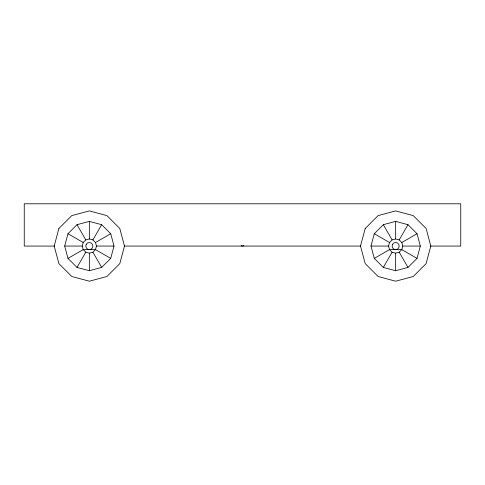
<?xml version="1.0" encoding="UTF-8"?>
<svg xmlns="http://www.w3.org/2000/svg" width="485" height="485" viewBox="0 0 485 485"><rect width="100%" height="100%" fill="white"/><g stroke="black" fill="none" stroke-linecap="round" stroke-linejoin="round"><path stroke-width="0.73" d="M64.675 246.059L67.979 233.721L77.012 224.688L89.343 221.384L101.68 224.688L110.713 233.721L114.017 246.059L110.713 258.39L101.68 267.423L89.343 270.727L77.012 267.423L67.979 258.39L64.675 246.059L82.25 246.059L83.202 242.512L85.796 239.911L89.343 238.959L92.89 239.911L95.49 242.512L96.442 246.059L95.49 249.605L92.89 252.2L89.343 253.152L85.796 252.2L83.202 249.605L82.25 246.059M370.983 246.059L374.287 233.721L383.32 224.688L395.657 221.384L407.988 224.688L417.021 233.721L420.325 246.059L417.021 258.39L407.988 267.423L395.657 270.727L383.32 267.423L374.287 258.39L370.983 246.059L388.558 246.059L389.51 242.512L392.11 239.911L395.657 238.959L399.203 239.911L401.798 242.512L402.75 246.059L401.798 249.605L399.203 252.2L395.657 253.152L392.11 252.2L389.51 249.605L388.558 246.059M77.012 267.423L85.796 252.2M92.89 239.911L101.68 224.688M383.32 267.423L392.11 252.2M399.203 239.911L407.988 224.688M67.979 258.39L83.202 249.605L95.49 249.605L110.713 258.39M95.49 242.512L110.713 233.721M374.287 258.39L389.51 249.605L401.798 249.605L417.021 258.39M401.798 242.512L417.021 233.721M243.906 245.677L242.5 246.059L241.093 245.677M54.562 246.059L24.25 246.059L24.25 203.791L460.75 203.791L460.75 246.059L430.437 246.059M96.442 246.059L114.017 246.059M124.136 246.059L360.864 246.059M402.75 246.059L420.325 246.059M374.287 233.721L389.51 242.512M67.979 233.721L83.202 242.512M383.32 224.688L392.11 239.911M399.203 252.2L407.988 267.423M77.012 224.688L85.796 239.911M92.89 252.2L101.68 267.423M395.657 221.384L395.657 238.959M395.657 253.152L395.657 270.727M89.343 221.384L89.343 238.959M89.343 253.152L89.343 270.727M58.903 228.483L54.193 246.059L58.903 263.634L71.768 276.498L89.343 281.209L106.918 276.498L119.789 263.634L124.493 246.059L119.789 228.483L106.918 215.613L89.343 210.908L71.768 215.613L58.903 228.483M86.275 244.282L85.796 246.059L86.275 247.829L87.573 249.132L89.343 249.605L91.119 249.132L92.417 247.829L92.89 246.059L92.417 244.282L91.119 242.985L89.343 242.512L87.573 242.985L86.275 244.282M365.211 228.483L360.507 246.059L365.211 263.634L378.082 276.498L395.657 281.209L413.232 276.498L426.097 263.634L430.807 246.059L426.097 228.483L413.232 215.613L395.657 210.908L378.082 215.613L365.211 228.483M392.583 244.282L392.11 246.059L392.583 247.829L393.881 249.132L395.657 249.605L397.427 249.132L398.725 247.829L399.203 246.059L398.725 244.282L397.427 242.985L395.657 242.512L393.881 242.985L392.583 244.282"/></g></svg>
